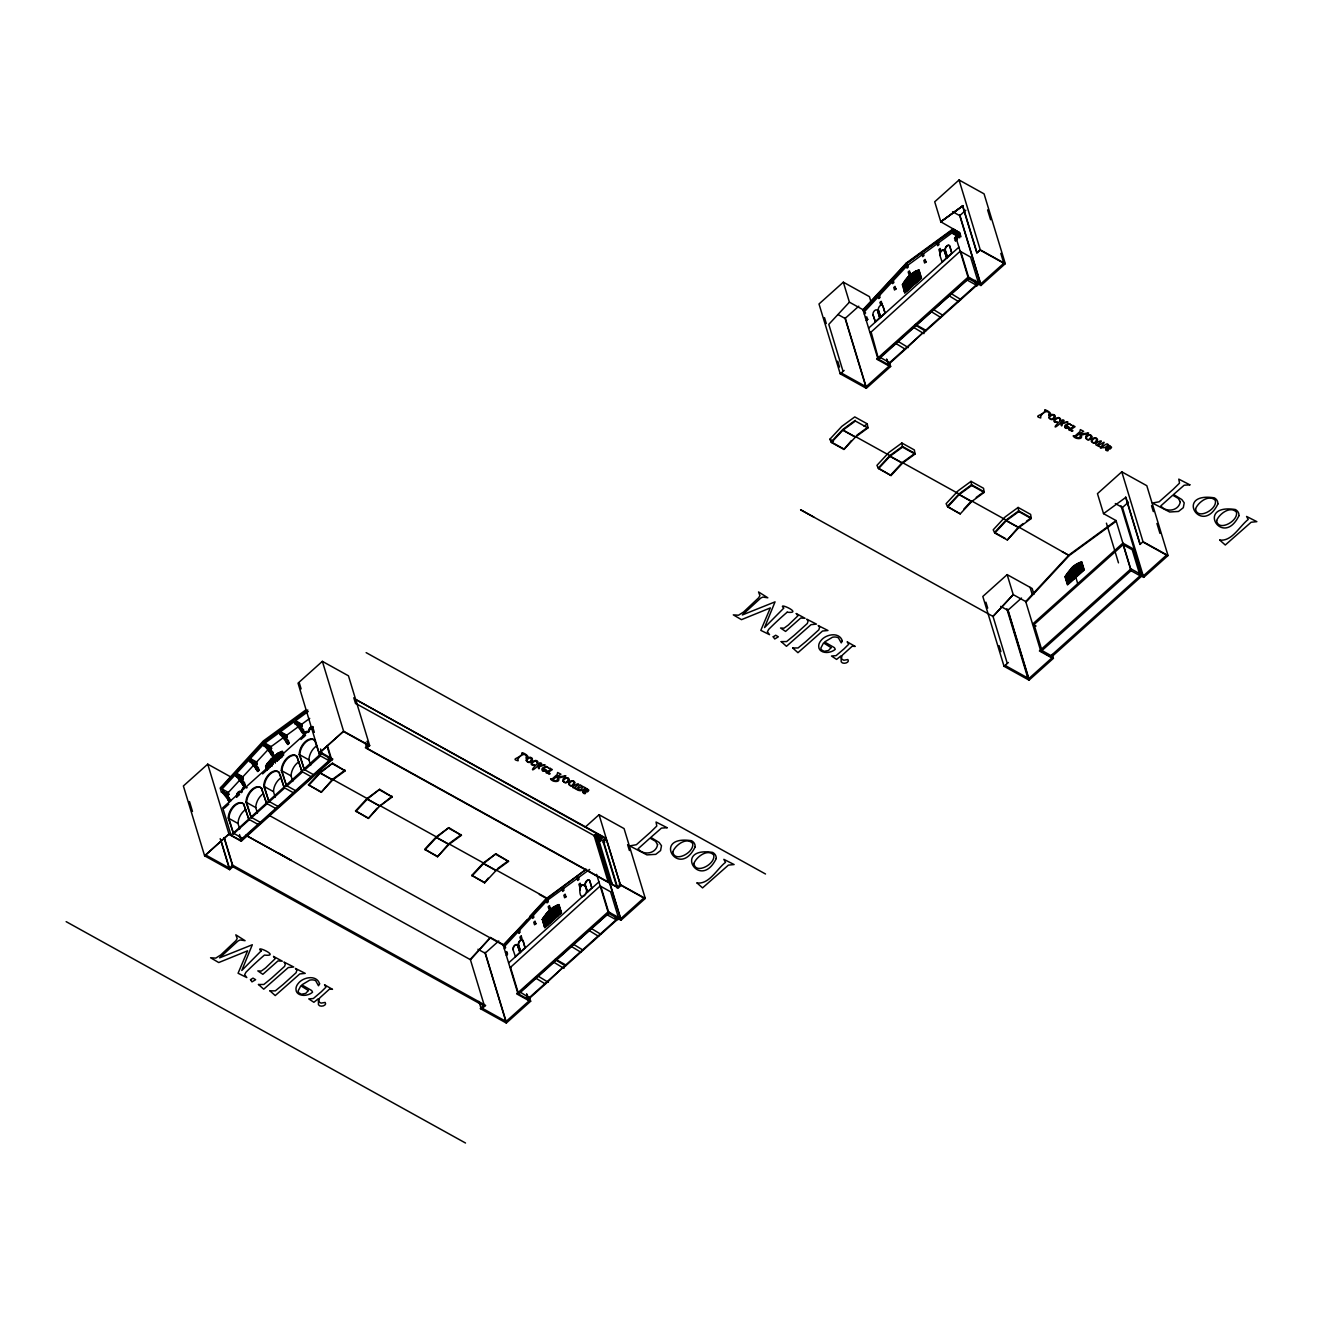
<?xml version="1.0" encoding="UTF-8"?>
<svg xmlns="http://www.w3.org/2000/svg" width="1323" height="1323" viewBox="0 0 1323 1323"><rect width="100%" height="100%" fill="white"/><g stroke="black" fill="none" stroke-linecap="round" stroke-linejoin="round"><path stroke-width="1.5" d="M599.815 840.882A1.736 1.042 -61 0 0 600.328 839.444L601.122 839.84A1.736 1.042 -61 0 1 600.609 841.312L599.005 838.187C600.609 834.912 603.751 836.847 601.452 838.815M604.115 843.264L603.338 842.834A1.736 1.042 -61 0 0 603.85 841.395L604.644 841.792A1.736 1.042 -61 0 1 604.115 843.264L617.444 887.105L366.835 748.206L365.082 742.401M602.378 837.707L601.634 836.318M605.769 839.758L604.975 838.765L605.934 838.187L355.341 699.272L606.017 838.749M605.884 839.642L604.198 840.32L605.934 838.699M600.675 838.369L601.585 837.261M266.667 764.396L265.576 766.215L266.568 769.506M269.264 761.155L270.355 762.147L266.188 766.215L266.667 768.068M267.511 764.082L266.353 765.356M902.253 284.842L904.982 281.071L907.71 290.068L906.189 291.06L907.71 290.068M905.676 279.649L906.784 280.625C902.187 286.231 902.435 282.262 904.105 285.255L903.096 286.545L902.65 284.627M905.676 289.77L904.667 292.416L906.189 291.424C906.189 284.974 902.418 282.444 903.626 283.023M555.71 905.941C556.768 905.461 554.287 909.959 558.108 915.499L556.851 916.624L553.725 907.065L555.362 906.42L554.469 908.818L558.455 904.866L559.315 906.735C550.533 913.829 559.397 907.082 559.364 913.978L558.108 915.119L559.629 914.127L557.066 905.345L558.984 904.585L561.481 912.787L544.762 927.787L542.314 919.386L546.796 915.367L546.118 913.879L547.408 917.418L542.926 921.403M543.042 918.724L547.143 912.754M542.265 919.584L544.729 915.665L545.274 916.74M268.288 768.828L266.948 764.396L267.858 762.643M903.857 282.692L904.7 281.435M1066.272 575.025L1065.776 575.836M268.007 762.809L277.764 753.217L282.295 751.216L283.287 754.507M268.652 763.619C270.024 767.605 268.387 759.832 266.948 764.396M904.436 281.286L908.521 276.54M905.941 279.781L904.949 280.625L907.958 289.836L909.232 288.712L908.471 286.893L909.232 288.712M544.993 915.814L543.389 917.616L546.201 926.166L544.679 927.158L546.201 926.166M270.157 760.097C273.266 755.235 269.495 764.545 270.471 760.179M269.942 760.808L268.519 762.147L270.339 767.39M908.322 277.086L911.001 287.108L909.744 288.249L906.999 278.078M546.382 914.028L544.96 915.367L547.97 924.579L549.243 923.454L547.854 919.584L548.665 921.519L544.166 925.505M1069.877 569.866L1064.998 576.696L1067.479 584.898L1084.215 569.899L1081.718 561.696C1077.286 563.548 1069.877 566.823 1070.026 572.032L1071.547 570.66L1071.035 568.973M518.136 994.301L503.005 944.44L490.486 937.511L470.293 959.324L484.549 1006.257L232.881 866.763L224.05 837.724M227.672 795.603L228.945 794.462L225.687 792.659L230.88 800.828A2.1 0.843 48.1 0 1 229.408 798.877L229.342 798.612A53.73 21.598 48.1 0 0 223.901 791.667L222.082 788.988L235.279 774.765L237.015 777.18A53.73 21.598 48.1 0 1 242.456 784.142L242.539 784.39A2.1 0.843 48.1 0 0 243.994 786.358L245.268 785.217L244.49 782.687L240.075 777.048L243.333 778.85L242.059 779.975L238.802 778.172L243.994 786.358M227.126 793.767L240.207 779.66M253.966 764.843L242.754 776.932L243.333 778.85M255.356 763.338L268.47 749.198M308.722 785.382L320.282 772.93L332.784 779.875L321.224 792.328L308.441 784.837L320.001 772.384L332.553 763.206L345.171 770.846L332.619 780.024L320.116 773.095L332.553 763.206M321.224 792.328L332.503 779.313L345.071 770.135M355.821 811.495L367.381 799.042L379.883 805.972L368.323 818.424L355.54 810.933L367.099 798.48L379.651 789.318L392.269 796.959L379.718 806.12L367.199 799.191L379.651 789.318M368.323 818.424L377.038 808.188M880.49 357.574L889.618 362.618L890.644 366.488L866.317 388.301L840.221 373.83L819.003 303.992L843.33 282.179L849.399 302.173L828.793 324.367L843.049 371.3M862.91 309.797L906.272 263.062L953.387 228.664L954.115 231.409L960.366 234.882L954.098 231.31M863.142 310.21L906.437 263.575L953.453 229.226L959.704 232.699L940.802 221.784L934.716 201.791L959.043 179.978L984.064 193.853L1005.282 263.69L980.955 285.503L968.453 278.574L956.612 239.612A2.1 0.843 48.1 0 0 957.24 238.802L957.157 238.553A53.73 21.598 48.1 0 1 959.721 236.04L960.928 236.701L959.903 233.344L953.651 229.871L906.123 263.905M863.34 310.855L906.619 264.22M952.858 232.55L954.115 231.409L907.098 265.758L864.647 311.484L865.589 312.972L864.332 314.113M448.828 827.652L436.375 837.542L448.894 844.471L461.446 835.293L448.828 827.652L436.276 836.831L424.716 849.283L437.5 856.775L449.059 844.322L436.557 837.376L424.997 849.829M437.5 856.775L448.778 843.76L461.33 834.581M831.456 442.494L843.016 430.041L855.518 436.987L843.958 449.44L831.456 442.494L829.852 439.253L841.792 426.386L854.774 416.91L867.276 423.84L867.905 427.957L855.353 437.136L842.834 430.207L855.402 421.028L867.905 427.957M843.958 449.44L851.384 440.576M472.079 875.942L483.639 863.489L496.158 870.418L484.598 882.871L471.815 875.379L483.375 862.927L495.927 853.765L508.545 861.405L495.976 870.567L483.474 863.638L495.927 853.765M484.598 882.871L488.17 878.158M890.776 474.974L902.336 462.521L914.888 453.359L902.385 446.43L889.833 455.592L878.274 468.044L891.057 475.536L902.617 463.083L890.098 456.154L878.555 468.607L891.057 475.536M490.486 937.511L470.508 959.737L245.731 835.243M529.696 916.525L546.449 898.317M503.352 945.598L546.763 898.846M589.628 869.443L547.11 900.5L505.055 945.879M976.225 497.431L984.064 491.693L971.562 484.764L959.01 493.942L947.45 506.395L960.233 513.886L971.793 501.434L959.274 494.488L947.715 506.941L960.233 513.886M963.805 509.173L971.512 500.871L1006.092 520.038L1018.644 510.876L1031.163 517.806L1026.45 521.245M1006.092 520.038L994.532 532.491L1005.265 538.428M994.813 533.053L1006.373 520.601L1018.875 527.53L1007.332 539.982L994.813 533.053L993.209 529.812L1005.149 516.929L1018.131 507.453L1030.634 514.399L1031.262 518.517L1018.71 527.679L1006.208 520.749L1018.76 511.588L1018.131 507.453M1023.307 523.528L1018.611 526.967L1007.332 539.982M1040.87 651.412L1025.722 601.552L1069.017 554.916L1116.05 520.567L1131.182 570.428M1025.92 602.197L1069.216 555.561L1116.232 521.212M273.001 762.379C271.165 757.302 273.712 755.499 272.373 759.964M907.247 278.227L908.074 277.35L908.554 279.037M547.011 912.82L548.532 911.282M957.24 238.802L955.338 240.753L954.578 238.223L957.935 235.047L954.677 233.245L953.403 234.369L952.792 232.368L959.059 235.841L959.655 237.842M908.355 276.623L909.959 275.167M548.367 911.365L551.443 908.669M1071.365 568.625L1072.771 567.286L1073.317 569.072L1071.795 570.445L1071.283 568.725M230.946 777.031L207.728 764.148L183.384 785.978L204.618 855.816L229.623 869.674L232.881 866.763M366.835 748.206L369.679 745.659L348.462 675.821L322.365 661.351L298.039 683.164L320.083 756.227L304.505 770.201L299.18 754.474A11.99 7.177 -61 0 1 305.216 741.707A11.99 7.177 -61 0 1 314.758 740.483L315.42 740.847A11.99 7.177 -61 0 0 305.878 742.071A11.99 7.177 -61 0 0 299.825 754.821L304.505 770.201M272.273 755.896L267.081 747.71L270.322 749.529L271.595 748.388L268.337 746.585L272.77 752.225L273.53 754.755L272.273 755.896A2.1 0.843 48.1 0 1 270.802 753.928L270.719 753.68A53.73 21.598 48.1 0 0 265.278 746.718L264.071 746.056L265.344 744.915L264.815 743.179L279.153 732.71L280.939 735.29A53.73 21.598 48.1 0 1 286.38 742.236L286.463 742.501A2.1 0.843 48.1 0 0 287.918 744.452L289.191 743.328L288.414 740.797L283.998 735.141L287.256 736.944L285.983 738.085L282.725 736.283L284.941 739.11M265.278 746.718L266.551 745.593A53.73 21.598 48.1 0 1 271.992 752.539L272.075 752.787A2.1 0.843 48.1 0 0 273.53 754.755M257.82 771.458L252.627 763.272L255.885 765.074L257.158 763.95L253.9 762.131L258.332 767.787L259.093 770.317L257.82 771.458A2.1 0.843 48.1 0 1 256.364 769.49L256.282 769.225A53.73 21.598 48.1 0 0 250.841 762.28L249.634 761.618L250.907 760.477L250.328 758.559M279.732 734.629L281.005 733.488L280.476 731.735L286.727 735.208M250.841 762.28L252.114 761.138A53.73 21.598 48.1 0 1 257.555 768.101L257.638 768.349A2.1 0.843 48.1 0 0 259.093 770.317M280.939 735.29L282.196 734.149A53.73 21.598 48.1 0 1 287.653 741.112L287.719 741.36A2.1 0.843 48.1 0 0 289.191 743.328M235.808 776.518L237.082 775.377L236.486 773.459L263.542 744.303L264.071 746.056M301.016 727.121L302.272 725.98L299.015 724.177L303.447 729.816L304.207 732.347L302.95 733.488A2.1 0.843 48.1 0 1 301.479 731.52L301.412 731.272A53.73 21.598 48.1 0 0 295.955 724.309L294.764 723.648L296.021 722.507L295.492 720.77L308.259 711.443M237.015 777.18L238.272 776.039A53.73 21.598 48.1 0 1 243.73 783.001L243.796 783.249A2.1 0.843 48.1 0 0 245.268 785.217M264.153 743.658L270.405 747.131L271.017 746.47L271.595 748.388M295.955 724.309L297.228 723.185A53.73 21.598 48.1 0 1 302.669 730.131L302.752 730.395A2.1 0.843 48.1 0 0 304.207 732.347M229.607 801.97A2.1 0.843 48.1 0 1 228.151 800.002L228.069 799.754A53.73 21.598 48.1 0 0 222.628 792.791L221.421 792.13L222.694 790.989M255.306 763.156L256.579 762.015L250.328 758.559L249.055 759.7L249.634 761.618M222.628 792.791L223.901 791.667M300.437 725.202L301.694 724.061L302.272 725.98M270.802 753.928L271.992 752.539M271.496 753.366L272.77 752.225M256.282 769.225L257.555 768.101M286.38 742.236L287.653 741.112M256.364 769.49L258.332 767.787M286.463 742.501L288.414 740.797M242.456 784.142L243.73 783.001M301.412 731.272L302.669 730.131M242.539 784.39L243.796 783.249M301.479 731.52L303.447 729.816M228.069 799.754L229.342 798.612M267.296 770.118L265.873 766.149L270.09 761.998L269.677 760.659M272.108 765.785L270.669 761.8L277.185 755.631L276.739 754.176L275.382 755.135L276.805 758.972L275.994 757.037M282.014 751.629C271.711 763.851 283.982 744.121 283.502 755.565M228.151 800.002L229.408 798.877M271.48 763.735L270.934 761.949L277.45 755.78L276.689 754.226M270.173 762.263L270.719 764.049L266.485 768.167L267.031 769.969M271.562 763.999L278.078 757.831L277.532 756.045L277.813 757.682L271.298 763.851L271.843 765.653M266.75 768.316L270.967 764.198L270.09 761.998M313.038 726.873L222.727 807.857L231.029 835.144L321.142 753.515L332.222 759.667M224.215 808.287L228.813 804.152M236.486 797.273L239.562 794.528M262.599 773.872L267.196 769.738M300.983 739.458L305.58 735.323M278.938 759.286L279.93 756.491M280.459 757.914L281.435 755.135M204.618 855.816L228.945 833.986L207.728 764.148M322.365 661.351L343.583 731.189L319.256 753.002L321.34 754.16M233.576 833.804L249.038 819.946L243.713 804.202A11.874 7.095 -61 0 0 234.237 805.376A11.874 7.095 -61 0 0 228.251 818.061L233.576 833.804L228.912 818.424A11.874 7.095 -61 0 1 234.882 805.724A11.874 7.095 -61 0 1 244.358 804.566M251.32 817.895L266.783 804.037L261.458 788.293A11.874 7.095 -61 0 0 251.965 789.467A11.874 7.095 -61 0 0 245.995 802.151L251.32 817.895L246.64 802.515A11.874 7.095 -61 0 1 252.627 789.814A11.874 7.095 -61 0 1 262.103 788.657M269.065 801.986L264.385 786.606A11.709 6.995 -61 0 1 270.289 773.988A11.709 6.995 -61 0 1 279.682 772.897L279.037 772.533A11.709 6.995 -61 0 0 269.627 773.624A11.709 6.995 -61 0 0 263.74 786.242L269.065 801.986L284.362 788.276L280.244 774.732M286.628 786.226L302.223 772.252L296.898 756.508A11.99 7.177 -61 0 0 287.356 757.732A11.99 7.177 -61 0 0 281.319 770.482L286.628 786.226L281.964 770.846A11.99 7.177 -61 0 1 288.001 758.096A11.99 7.177 -61 0 1 297.543 756.872M239.976 840.485L330.915 758.939L326.864 745.61M617.262 887.386L365.363 747.76L368.207 745.229L343.401 731.487L320.348 752.159L332.85 759.088L241.266 841.213L228.763 834.284L205.693 854.956L229.408 868.103L232.666 865.192L224.249 837.509M866.317 388.301L845.099 318.463L858.776 306.192M980.955 285.503L959.737 215.666L965.823 210.208M906.487 266.403L907.694 265.096L908.289 267.014L907.016 268.156L906.437 266.221M893.29 280.625L892.016 281.766L892.612 283.684L893.868 282.543L893.29 280.625M910.224 273.381L908.951 274.523L908.19 271.992L909.447 270.851L910.224 273.381A2.1 0.843 48.1 0 0 910.671 273.381M895.803 288.91L894.546 290.051L893.769 287.521L895.043 286.38L895.803 288.91A2.1 0.843 48.1 0 0 896.266 288.91M925.902 261.937L924.628 263.062L923.867 260.532L925.141 259.407L925.902 261.937A2.1 0.843 48.1 0 0 926.348 261.937M903.725 282.99L906.602 280.741L908.025 284.726L903.791 288.844L904.072 290.498M906.106 279.136L905.511 281.766M908.289 278.888C905.842 280.939 910.042 278.359 910.042 282.907M908.802 278.806C907.264 277.268 910.522 273.629 910.059 277.301C906.139 281.865 912.027 278.492 911.564 281.171M911.315 273.993L911.845 275.713C907.925 280.278 913.796 276.904 913.333 279.583M914.127 273.663C913.052 271.761 915.235 274.671 917.252 271.562C919.187 272.67 914.805 276.474 917.534 273.216M918.046 273.133L917.5 271.347L915.896 272.455M917.153 270.934C918.179 268.404 917.55 277.731 919.617 279.385L918.096 280.377L919.353 279.236L918.857 277.582M907.098 280.294C918.476 271.413 908.14 271.529 914.557 283.932L912.771 285.156L914.292 283.784L914.044 282.262M914.193 273.927L918.774 270.239L919.303 271.992L914.821 275.978C916.955 282.047 912.87 269.793 915.003 275.862M865.49 317.95L866.763 316.809L867.524 319.339L866.267 320.48A2.1 0.843 48.1 0 0 866.879 319.67L866.813 319.405A53.73 21.598 48.1 0 1 867.16 318.926M903.477 283.221L905.081 282.113M908.884 279.07L910.059 277.301M910.654 277.483L911.845 275.713M909.877 283.403C904.552 279.781 917.335 279.037 912.423 275.895L913.697 274.374M914.458 274.076C916.574 269.644 919.353 286.148 916.062 280.079L920.295 275.961L920.014 274.308L920.56 276.094L916.326 280.228L916.839 281.882M917.5 271.347L918.774 270.239M956.661 236.189L957.935 235.047M954.578 238.223L955.851 237.082L954.677 233.245M881.978 303.81L880.705 304.952L879.944 302.421L881.201 301.297L881.978 303.81A2.1 0.843 48.1 0 0 882.424 303.827M940.934 250.957L939.661 252.098L938.9 249.567L940.157 248.426L940.934 250.957A2.1 0.843 48.1 0 0 941.281 250.99M907.131 282.543L906.139 283.817M908.918 280.939L907.909 282.229M914.739 275.713L916.012 274.589M918.509 270.09L918.41 275.035M903.708 288.596L904.105 285.255M905.23 287.223L904.684 285.437C907.595 281.931 903.344 287.389 904.072 283.387M907.479 282.94L905.957 283.932M909.513 281.121L910.77 279.616L911.646 281.799M911.282 279.533L912.804 278.161L914.226 281.782M913.052 277.929L914.309 276.424M915.086 276.127L916.343 274.986M918.129 273.398L919.055 271.86M959.721 236.04L958.464 237.181A53.73 21.598 48.1 0 0 955.884 239.678L955.967 239.943A2.1 0.843 48.1 0 1 955.338 240.753M955.884 239.678L957.157 238.553M903.526 288.712L907.76 284.594L907.214 282.791M908.339 284.395L915.119 278.376L908.273 284.131M915.45 278.028L916.244 279.963L915.45 278.028L919.667 273.911L919.121 272.108M915.698 278.177L919.932 274.043L919.386 272.257M904.419 290.895L908.653 286.777L908.107 284.991L908.388 286.644L904.155 290.762L904.915 292.565M915.748 280.426L908.967 286.446L915.814 280.674M908.967 288.563L907.958 289.836M910.505 285.454L909.744 288.249M912.275 283.85L911.249 286.893L912.771 285.52L909.777 275.283L911.431 273.927M916.574 281.749L917.831 280.608M920.378 276.209L919.882 279.153L921.139 278.028L920.295 275.961M916.326 282.345L914.54 283.552L916.326 282.345L913.432 272.819L911.845 273.944M875.181 321.869L879.729 317.785L877.629 310.855A3.341 2.001 -61 0 0 874.652 310.591A3.341 2.001 -61 0 0 873.064 314.957L875.429 322.018L873.064 314.957M880.49 317.09L885.054 313.005L882.954 306.093A3.341 2.001 -61 0 0 879.977 305.828A3.341 2.001 -61 0 0 878.389 310.177L880.754 317.239L878.389 310.177M946.474 257.935L942.174 262.169L939.81 255.107A3.341 2.001 -61 0 1 941.397 250.742A3.341 2.001 -61 0 1 944.374 251.006L946.739 258.068L944.374 251.006M947.235 257.241L951.799 253.156L949.699 246.243A3.341 2.001 -61 0 0 946.722 245.979A3.341 2.001 -61 0 0 945.135 250.328L947.5 257.39L945.399 250.477A3.341 2.001 -61 0 1 946.987 246.128A3.341 2.001 -61 0 1 949.964 246.376L951.799 253.156M868.599 328.154L958.91 247.169M969.544 277.714L878.588 359.277L871.129 332.056M840.221 373.83L844.14 370.44M959.043 179.978L980.26 249.815L977.019 252.726L962.747 205.76L940.802 221.784L962.797 205.925M977.383 283.916L888.345 363.759L887.22 360.038M890.644 366.488L888.56 365.33L889.8 363.263L905.395 349.289L896.084 343.6M905.395 349.289L923.057 332.619M923.256 333.264L940.835 317.503L931.524 311.815M940.835 317.503L958.58 301.594L949.269 295.905M958.58 301.594L976.324 285.685L975.001 281.369M976.324 285.685L978.871 284.346L970.569 257.059L960.151 251.271L870.484 332.619M841.312 372.987L866.102 386.729L889.155 366.058L876.653 359.112L968.238 277.003L980.74 283.932L1003.81 263.244L1000.8 253.371M585.378 826.991L599.054 814.72L624.076 828.595L645.293 898.433L620.967 920.246L608.464 913.317L596.623 874.354L595.35 875.495M529.481 997.344L530.655 1001.23L506.329 1023.043L485.111 953.205L498.788 940.934M546.498 901.145L547.772 900.004M504.344 948.856L505.601 947.715L505.039 945.829M550.236 908.124L548.962 909.265L548.202 906.735L549.458 905.594L550.236 908.124A2.1 0.843 48.1 0 0 550.682 908.124M535.815 923.652L534.558 924.794L533.781 922.263L535.054 921.122L535.815 923.652A2.1 0.843 48.1 0 0 536.278 923.652M565.913 896.68L564.64 897.804L563.879 895.274L565.153 894.15L565.913 896.68A2.1 0.843 48.1 0 0 566.36 896.68M542.794 918.575L543.819 918.36L542.314 919.386M546.531 915.235L545.523 916.508M548.301 913.631L547.805 911.977L547.027 914.772L548.896 913.813L549.442 915.599M550.07 912.043C545.738 915.119 550.864 905.842 551.84 916.062M552.104 910.224C551.294 905.825 551.989 913.184 553.626 908.868L553.179 907.413L553.89 909.017L547.11 915.036L548.284 918.873L547.739 917.087L554.502 911.067L553.709 909.116L554.502 911.067M555.395 907.28L554.387 908.554M505.502 952.692L506.775 951.551L507.536 954.081L506.279 955.223A2.1 0.843 48.1 0 0 506.891 954.412L506.808 954.148A53.73 21.598 48.1 0 1 507.371 953.42M544.629 919.915L545.01 916.591M546.862 915.632L545.341 916.624M547.92 916.971L547.375 915.169C548.665 911.911 550.07 916.756 548.003 917.219M548.896 913.813C550.451 910.075 551.972 915.301 549.508 915.863L550.054 917.649L551.327 916.144L550.781 914.358M550.666 912.225L551.923 910.72M551.261 921.635L550.765 919.965L552.022 918.46L552.534 920.113L551.013 921.486L552.782 920.262C553.163 909.893 545.208 912.903 553.957 909.265M557.529 913.565C555.511 910.257 555.098 914.722 559.943 908.785L559.133 906.85L559.679 908.653C558.372 909.744 556.553 909.033 555.991 907.446L556.917 905.908M559.067 906.602L557.793 907.727L558.455 904.866L559.315 906.735M580.946 885.699L579.672 886.84L578.912 884.31L580.169 883.169L580.946 885.699A2.1 0.843 48.1 0 0 581.392 885.699M544.448 920.031C546.416 924.413 543.058 919.088 545.622 918.642L545.093 916.856M546.597 915.483L547.143 917.286C549.607 918.824 542.347 919.932 544.348 925.389M547.656 916.822L548.929 915.681M550.699 914.094L549.508 915.863M552.435 910.637L552.981 912.423L554.254 910.919M559.298 911.977C557.992 910.108 556.388 909.513 555.015 910.604M545.87 924.016C545.671 919.419 542.843 925.802 543.174 921.536L544.183 920.262M544.696 920.18C546.531 916.459 545.655 923.338 548.119 919.733M551.294 914.276L552.551 912.754M551.211 914.011L554.32 911.167L555.759 915.169L548.979 921.188L549.74 922.991L551.013 921.85L548.334 911.828M556.619 909.496L557.611 908.223L558.157 910.009M558.141 908.14L559.397 906.999M544.993 921.833L546.25 920.692M547.772 919.336L546.763 920.61M548.284 918.873C550.55 918.476 551.426 918.096 553.047 920.031L554.569 918.675L551.327 908.736L552.931 907.561M553.427 914.59C555.395 919.105 551.906 913.25 554.866 912.969M556.636 911.382L555.643 912.655M548.35 919.138L549.161 921.073L548.35 919.138L555.131 913.118L554.585 911.315M543.803 923.586L544.811 922.313M545.324 922.23L546.597 921.089L547.722 924.81L546.449 925.951L545.688 924.132M548.615 919.27C549.905 916.012 551.311 920.858 549.243 921.321L549.74 922.991M550.136 917.914L551.393 916.409L551.939 918.195M551.906 916.326L553.097 914.557L551.575 915.913L552.204 917.964L553.725 916.607L554.817 918.443L556.338 917.087L555.577 915.268L556.338 917.087M553.692 914.722L555.213 913.366M558.753 910.191C562.159 906.784 559.199 915.136 556.073 914.821M546.449 925.951L545.605 923.884L546.879 922.743M548.4 921.387L547.474 922.908L548.731 921.784M548.896 920.924L550.17 919.783M553.973 916.376L555.495 915.02L554.949 913.217M557.264 913.432C554.519 916.773 558.422 911.63 558.108 915.499M558.786 912.06L557.512 913.201L558.372 915.268M560.307 910.704L559.034 911.828L559.877 913.895L561.15 912.771L560.39 910.952L561.15 912.771M544.431 925.637C547.49 922.859 542.43 925.273 544.927 927.307M545.952 924.281L547.209 923.14M552.534 918.377L553.791 916.856M554.304 916.773L555.825 915.417M557.859 913.598L558.868 912.324M559.381 912.242L560.638 911.1M546.201 925.802L547.457 924.661L546.961 922.991M548.466 921.635L547.97 924.579M549.492 922.842L550.748 921.718L550.252 920.047M554.817 918.443L556.073 916.938M557.843 915.351L556.851 916.624M560.886 912.622L559.877 913.895M519.741 952.527L515.441 956.761L513.076 949.699A3.341 2.001 -61 0 1 514.664 945.333A3.341 2.001 -61 0 1 517.64 945.598L520.005 952.659L517.64 945.598M520.501 951.832L525.066 947.748L522.965 940.835A3.341 2.001 -61 0 0 519.989 940.57A3.341 2.001 -61 0 0 518.401 944.92L520.766 951.981L518.666 945.069A3.341 2.001 -61 0 1 520.253 940.719A3.341 2.001 -61 0 1 523.23 940.967L525.066 947.748M587.247 891.983L591.811 887.898L589.711 880.986A3.341 2.001 -61 0 0 586.734 880.721A3.341 2.001 -61 0 0 585.146 885.07L587.511 892.132L585.411 885.219A3.341 2.001 -61 0 1 586.982 880.87A3.341 2.001 -61 0 1 589.975 881.118L591.811 887.898M508.611 962.896L598.922 881.912M609.556 912.457L518.599 994.02L510.496 967.361L511.339 967.427M620.967 920.246L594.87 834.995L597.831 836.831L611.821 882.888L611.061 883.566L602.891 856.709M484.152 1005.182L480.232 1008.573L506.329 1023.043M619.197 883.962L620.586 884.293M616.849 887.766L620.272 884.558L599.054 814.72M617.94 888.361L621.363 885.153M617.394 918.658L528.357 998.501L527.232 994.78M530.655 1001.23L528.572 1000.072L529.812 998.005L545.407 984.031L536.096 978.342M545.407 984.031L563.069 967.361M563.267 968.006L580.847 952.246L571.536 946.557M580.847 952.246L598.591 936.337L589.281 930.648M598.591 936.337L616.336 920.428L615.013 916.111M481.324 1007.729L506.114 1021.472L529.167 1000.8L516.665 993.854L608.249 911.745L620.752 918.675L643.821 897.986L620.107 884.855M1033.925 594.325L1032.172 588.503L1007.15 574.629L982.824 596.458L1004.041 666.296L1029.046 680.154L1053.389 658.341L1052.198 654.455M1036.058 626.044L1032.585 624.109L1122.896 543.125L1133.315 548.913L1141.617 576.2L1143.7 577.357L1168.027 555.544L1146.809 485.706L1121.788 471.831L1097.462 493.644L1103.531 513.638L1116.05 520.567M1029.046 680.154L1007.828 610.316L1021.521 598.046M1143.7 577.357L1122.483 507.519L1128.552 502.062M1065.346 576.547L1066.553 575.472L1067.099 577.258L1065.825 578.399L1065.296 576.63M1067.347 577.026L1068.62 575.902L1068.074 574.099L1066.801 575.24L1067.975 579.077L1069.249 577.953L1068.703 576.15L1067.429 577.291M1123.111 544.696L1034.057 624.539L1041.962 650.552L1051.09 655.613L1140.128 575.77L1132.223 549.756L1123.111 544.696L1131.016 570.709L1140.128 575.77M1004.041 666.296L1008.374 662.525M1121.788 471.831L1143.006 541.669L1139.996 544.514L1125.575 497.051M1041.962 650.552L1131.016 570.709M1053.389 658.341L1051.305 657.184L1141.617 576.2M1005.133 665.436L1028.847 678.583L1051.901 657.911L1039.398 650.966L1130.967 568.857L1143.485 575.786L1166.539 555.098L1142.824 541.967M275.399 762.842L273.596 756.591L275.151 755.317L274.142 758.36M910.571 277.218L910.026 275.432L912.92 272.819M550.037 910.174L551.559 908.901M275.416 755.119L277.003 754.325M551.856 908.686L553.444 907.561M1074.805 565.632L1076.178 564.673L1076.608 566.128L1075.351 567.253L1074.838 565.599M305.497 710.17L263.343 740.963L220.197 788.128L223.124 785.829M956.942 235.511L959.903 233.344M307.746 709.955L263.69 742.12L220.395 788.756L221.421 792.13M279.815 732.231L294.169 721.73L297.295 723.466M270.405 747.131L283.817 737.341M298.899 726.31L285.404 736.167L286.661 735.026L287.256 736.944M296.402 722.11L301.082 724.723L309.731 718.406M855.286 420.317L842.734 429.495L831.175 441.948L843.677 448.877M864.035 426.204L867.276 423.84M856.808 435.267L867.789 427.246M379.8 806.054L392.154 796.248M901.856 443.007L902.484 447.141L889.932 456.303L902.451 463.232L915.003 454.07L914.375 449.952L901.856 443.007L888.891 452.483L876.934 465.365L878.555 468.607M971.032 481.357L971.661 485.475L959.109 494.653L971.611 501.582L984.18 492.404L983.551 488.286L971.032 481.357L958.067 490.833L946.11 503.699L947.715 506.941M497.448 868.715L508.429 860.694M596.772 833.622L594.093 835.574L608.2 881.978L608.96 881.3L611.821 882.888M595.532 836.368L598.194 834.416M596.954 837.161L599.633 835.21M599.038 838.319L601.717 836.368M603.338 842.834L602.56 840.27L605.074 838.435M546.631 898.962L586.271 869.228L546.482 898.449L539.321 894.48M1103.531 513.638L1125.923 497.299L1140.178 544.216M940.802 221.784L962.797 205.925M912.705 272.968L915.963 271.033M277.284 753.845C280.278 751.414 274.688 757.12 279.203 759.435M1076.657 564.359L1078.08 563.532L1078.394 564.524L1077.12 565.665L1076.707 564.326M552.716 907.71L554.453 906.602M787.168 612.202C804.483 614.037 776.022 601.221 783.828 608.084L764.529 627.582L775.046 601.866L742.352 614.947L760.775 598.046L762.924 597.07L767.82 597.798L758.542 591.943L759.931 595.615L758.658 597.781L743.559 612.02L738.499 615.228L733.306 614.864L741.475 619.66L770.333 607.919L760.808 630.36L769.539 634.676L767.39 631.799L768.696 629.368A276.606 191.802 -16.9 0 1 787.168 612.202M914.193 272.009L917.037 270.868M280.459 758.294L278.938 752.903L281.022 752.208M278.938 752.903L280.823 753.085M554.205 906.751L557.496 905.097M555.627 906.272L558.124 905.197L556.933 905.66M915.698 271.198L918.972 269.842L921.47 278.045L904.75 293.044L902.551 284.776M879.216 358.698L877.943 358.913L968.899 278.293L960.812 251.635M330.287 759.501L331.56 759.303L241.249 840.287L239.48 836.202M519.228 993.441L517.955 993.656L608.911 913.035L600.824 886.377M813.86 517.095L800.58 509.768L993.027 616.435L1007.283 663.385M277.847 852.657L291.358 860.43L247.136 835.921M952.593 211.697L959.737 215.666M980.26 249.815L1005.282 263.69M1003.81 263.244L980.095 250.113L976.837 253.024L962.433 205.578M939.81 255.107L940.074 255.24A3.341 2.001 -61 0 1 941.662 250.89A3.341 2.001 -61 0 1 944.639 251.155M966.997 279.996L976.126 285.04M915.615 271.529L918.36 280.526M915.003 271.579L915.648 272.67M951.551 293.855L960.862 299.544M918.493 275.664L919.121 277.714M919.022 277.086L917.6 273.481M919.105 277.35L919.882 279.153M917.219 276.805L916.095 274.837M913.416 280.211L913.961 282.014M913.961 281.634L914.805 283.701M911.646 281.435L912.192 283.221M909.794 282.775L910.406 284.825M904.982 287.091L905.594 289.142M904.982 287.455L904.171 285.52M903.162 286.793L907.396 282.675L906.85 280.889M905.064 287.719L906.437 291.209M933.806 309.764L943.117 315.453M843.33 282.179L869.426 296.65L871.195 302.471M882.954 306.093L885.054 313.005M915.351 324.433L925.769 330.204M916.227 325.524L925.538 331.23M913.945 327.575L923.917 333.628M877.629 310.855L879.729 317.785M849.399 302.173L862.993 309.698L878.141 359.558M898.35 341.549L908.322 347.602M838.137 314.609L845.099 318.463M877.281 358.55L888.361 364.685M1115.322 503.55L1122.483 507.519M1143.006 541.669L1168.027 555.544M902.484 447.141L915.003 454.07M971.661 485.475L984.18 492.404M1018.76 511.588L1031.262 518.517M855.237 436.425L889.833 455.592M902.336 462.521L959.01 493.942M1018.611 526.967L1069.216 555.561L1062.038 551.592M829.852 439.253L833.424 441.237M1025.722 601.552L1013.22 594.622L1007.15 574.629M1000.684 606.364L1007.828 610.316M1040.672 650.767L1051.305 657.184M366.14 652.636L765.521 874.007M597.831 836.831L594.953 835.243L594.192 835.921L595.631 836.715M356.35 703.786L599.832 838.749M343.583 731.189L369.679 745.659M645.293 898.433L620.272 884.558L605.934 838.187M295.442 720.588L301.743 724.243M308.97 731.983L308.706 731.851A3.341 2.001 -61 0 1 311.533 726.774M584.386 885.749L584.65 885.897A3.341 2.001 -61 0 0 581.673 885.633A3.341 2.001 -61 0 0 580.086 889.982L579.821 889.85A3.341 2.001 -61 0 1 581.409 885.484A3.341 2.001 -61 0 1 584.386 885.749C591.298 891.619 579.474 904.419 579.821 889.85M281.369 733.091L286.066 735.687M281.005 733.488L282.196 734.149M319.901 755.582L329.014 760.642L327.889 756.954M607.009 914.739L616.138 919.783M320.083 756.227L314.758 740.483M616.336 920.428L618.883 919.088L610.581 891.801L600.162 886.013L510.496 967.361M332.668 763.917L345.171 770.846M379.767 790.029L392.269 796.959M448.927 828.363L461.446 835.293M496.026 854.476L508.545 861.405M299.18 754.474L308.954 759.882L310.624 765.405M332.503 779.313L367.099 798.48M379.602 805.409L436.276 836.831M448.778 843.76L483.375 862.927M495.877 869.856L546.283 897.804L547.11 900.5M281.435 751.828L281.981 756.938M264.765 742.997L271.066 746.635M280.807 752.721L281.352 754.507M265.344 744.915L266.551 745.593M279.219 753.829L279.203 753.052M279.285 754.077L279.831 755.88M279.302 754.457L278.657 753.052M304.307 769.556L313.435 774.616M591.546 928.597L600.874 934.286M275.382 755.483L276.92 761.105M301.379 771.243L311.153 776.667M302.223 772.252L296.898 756.508M276.292 759.055L277.433 761.023M274.225 758.989L275.399 762.461M274.771 760.411L273.348 756.806M274.853 761.039L275.134 762.693M272.455 760.593L273.084 762.643M546.895 913.399L547.027 914.772M273.001 762.015L271.612 758.492M554.569 918.675L553.047 920.031M308.441 784.837L320.96 791.766M355.54 810.933L368.042 817.862M426.502 850.259L437.218 856.213M471.815 875.379L484.317 882.309M281.319 770.482L291.077 775.906L292.763 781.43M545.622 918.642L545.341 916.988M269.528 765.819L269.809 767.472M544.084 918.129L544.365 919.783M267.924 766.546L268.817 768.746M544.365 920.146L543.174 921.536M250.907 760.477L252.114 761.138M573.818 944.506L583.129 950.195M285.785 785.217L295.558 790.641M284.164 787.632L293.276 792.692M284.362 788.276L279.037 772.533M263.74 786.242L273.497 791.667L275.184 797.19M237.082 775.377L238.272 776.039M235.229 774.6L238.355 776.32M555.362 959.175L565.781 964.947M556.239 960.266L565.549 965.972M268.867 801.341L277.979 806.402M553.957 962.317L563.929 968.37M266.584 803.392L275.697 808.452M266.783 804.037L261.458 788.293M513.076 949.699L513.341 949.831A3.341 2.001 -61 0 1 514.928 945.482A3.341 2.001 -61 0 1 517.905 945.747M245.995 802.151L255.769 807.576L257.439 813.099M222.082 788.988L228.333 792.46L228.945 794.462M269.611 815.613L503.187 945.085L527.265 919.832M251.122 817.25L260.251 822.311M538.362 976.291L548.334 982.344M248.84 819.301L257.968 824.361M249.038 819.946L243.713 804.202M477.95 949.253L485.111 953.205M228.251 818.061L238.024 823.485L239.711 829.008M233.377 833.159L242.506 838.22M520.501 992.316L529.812 998.005M517.293 993.292L528.373 999.427M228.945 833.986L241.448 840.932L239.513 834.565M232.666 865.192L485.64 1005.414L481.307 1009.184L478.943 1001.412M66.15 921.651L465.514 1143.022M297.758 725.318L302.173 730.957M224.414 793.783L227.738 798.034M263.459 742.368L263.938 741.938M262.847 743.013L260.201 745.874M258.878 747.297L256.232 750.158M254.909 751.58L252.263 754.424M250.94 755.863L248.294 758.707M246.971 760.146L244.308 762.991M242.985 764.413L240.339 767.274M239.016 768.696L236.37 771.557M235.047 772.979L232.401 775.84M231.078 777.263L228.432 780.107M227.093 781.546L224.447 784.39M596.309 835.789L610.383 882.094M1151.523 505.684L1153.325 511.604M1156.93 523.478L1159.94 533.351M1121.028 505.799L1142.047 574.992M1106.425 523.164L1118.481 562.854M987.586 209.877L990.596 219.75M1075.847 577.407L1077.732 583.625M959.721 214.739L980.74 283.932M975.216 280.278L976.969 286.049M1030.071 587.346L1032.436 595.085M915.731 272.935L916.277 274.721M918.096 280.757L916.707 276.887M915.086 271.529L915.384 272.538M911.911 275.978L912.457 277.764M906.272 263.062L907.098 265.758M913.035 285.288L911.382 281.667M910.141 277.565L910.687 279.351M911.249 286.893L909.612 283.254M1007.812 609.39L1028.847 678.583M1006.836 608.845L1027.855 678.038M985.9 602.18L987.702 608.1M999.113 645.674L1000.916 651.611M878.852 296.187L879.415 298.006M880.572 301.859L881.35 304.389M886.625 358.98L888.56 365.33M845.083 317.537L866.102 386.729M824.494 317.636L826.296 323.556M837.707 361.129L839.51 367.066M627.598 844.62L629.401 850.54M603.999 844.57L617.031 887.468M599.435 838.534L600.212 841.097M597.07 837.509L601.733 852.872M609.341 881.101L620.752 918.675M560.026 909.05L560.572 910.836M557 906.172L557.545 907.958M557.231 911.547L557.777 913.35M555.478 907.528L556.024 909.331M553.064 912.672L553.609 914.474M552.187 910.489L552.733 912.275M552.799 912.539L553.345 914.325M554.056 916.641L554.552 918.294M548.995 915.946L549.541 917.732M547.49 917.682L548.036 919.468M545.969 919.038L546.515 920.841M546.597 921.089L547.143 922.892M545.059 922.081L545.605 923.884M542.562 919.518L543.108 921.288M518.864 930.929L519.426 932.748M520.584 936.601L521.361 939.132M526.637 993.722L528.572 1000.072M526.537 996.054L527.745 1000.006M485.094 952.279L506.114 1021.472M353.787 697.767L355.589 703.704M367 741.26L368.207 745.229M327.525 745.974L331.759 759.948M320.579 749L321.77 752.952M299.312 682.966L301.115 688.886M312.542 726.459L314.328 732.396M301.082 724.723L301.644 726.542M294.169 721.73L294.764 723.648M287.157 741.938L287.918 744.452M282.246 756.706L280.559 752.936M280.724 758.062L279.037 754.308M278.69 759.882L277.896 757.947L278.425 759.733M275.68 755.268L276.176 756.921M276.623 759.088L277.168 760.874M272.819 762.495L273.365 764.281M271.595 766.249L270.785 764.314L271.331 766.1M268.552 762.594L268.834 763.503M268.189 766.695L267.378 764.76L268.552 768.597M256.579 762.031L257.158 763.95M241.53 778.238L242.059 779.975M221.007 840.419L229.408 868.103M220.197 838.633L229.623 869.674M189.487 801.573L192.48 811.462M306.308 710.997L303.43 713.097M301.991 714.139L299.114 716.239M297.675 717.298L294.797 719.398M293.359 720.456L290.481 722.556M289.042 723.598L286.165 725.699M284.726 726.757L281.849 728.857M280.41 729.899L277.532 731.999M276.094 733.058L273.216 735.158M271.777 736.2L268.9 738.3M267.461 739.359L264.583 741.459M238.024 823.485A11.874 7.095 -61 0 1 245.764 809.444M255.769 807.576A11.874 7.095 -61 0 1 263.492 793.535M273.497 791.667A11.709 6.995 -61 0 1 281.154 777.709M291.077 775.906A11.99 7.177 -61 0 1 298.882 761.8M308.954 759.882A11.99 7.177 -61 0 1 316.759 745.775M307.945 732.529A3.341 2.001 -61 0 0 304.968 732.264A3.341 2.001 -61 0 0 303.397 736.613L303.645 736.762A3.341 2.001 -61 0 1 304.935 732.694A3.341 2.001 -61 0 1 307.961 732.148M308.871 731.321A3.341 2.001 -61 0 1 311.781 726.922M867.987 319.339A2.1 0.843 48.1 0 1 867.524 319.339M539.255 766.679L539.354 768.316C538.891 769.738 537.634 767.522 538.659 765.207C524.801 778.304 538.196 758.906 541.653 763.619C530.606 768.216 555.743 761.833 539.255 766.679M1061.989 423.79L1062.088 425.427C1061.493 426.899 1060.467 424.501 1061.393 422.318C1046.807 435.598 1062.055 415.72 1064.105 420.731C1053.852 425.311 1078.477 418.978 1061.989 423.79M585.295 787.731L582.996 786.557L581.541 789.087L578.498 790.393L578.895 788.078L582.285 786.176L580.003 784.804L577.291 788.26L575.191 788.359A2.15 1.488 -16.9 0 1 575.323 786.937C583.476 781.314 573.504 784.522 572.694 787.516C576.249 788.392 580.4 793.982 585.163 787.88M1108.029 444.842C1103.928 450.812 1099.049 445.901 1096.205 445.123C1093.294 442.461 1107.483 437.748 1098.057 444.048A2.15 1.488 -16.9 0 0 1097.908 445.471C1099.926 445.338 1105.896 439.997 1103.663 443.321C1094.766 455.691 1107.599 440.079 1108.029 444.842M273.563 956.463L275.151 958.745L265.609 967.923L261.293 971.065L257.82 970.9L262.847 974.307L277.946 960.928L282.312 961.176L273.563 956.463M796.297 613.574L797.885 615.856L788.343 625.035L784.026 628.177L780.553 628.012L785.581 631.418L800.68 618.039L805.046 618.288L796.297 613.574M324.582 984.825L325.938 987.19L321.224 991.837L313.319 998.534L308.755 998.898L313.882 1002.288L318.363 998.683L318.446 1004.637C319.934 1007.812 327.624 1005.513 325.144 1002.437L321.109 1003.115L319.091 1002.073A8.136 5.639 -16.9 0 1 319.835 997.84L329.51 989.091L332.486 989.323L324.582 984.825M550.087 768.316C551.939 771.011 542.777 771.756 547.044 773.277L548.317 772.252C547.176 775.956 552.832 773.112 548.532 773.211A2.315 1.604 -16.9 0 1 548.731 772.004L552.336 769.589L550.087 768.316M847.315 641.936L848.655 644.301L843.958 648.948L836.053 655.646L831.489 656.01L836.599 659.4L841.097 655.795L841.18 661.748C842.652 664.923 850.358 662.625 847.878 659.549L843.842 660.227L841.825 659.185A8.136 5.639 -16.9 0 1 842.553 654.951L852.244 646.203L855.22 646.434L847.315 641.936M1072.821 425.427C1074.656 428.123 1065.511 428.867 1069.778 430.388L1071.051 429.363C1069.877 433.117 1075.665 430.124 1071.25 430.322A2.315 1.604 -16.9 0 1 1071.465 429.115L1075.07 426.701L1072.936 425.394M550.6 778.85C551.608 782.125 561.316 782.918 558.339 778.106C575.009 773.757 559.431 777.279 556.322 776.799L560.935 774.22L557.611 772.5L557.181 774.55L552.534 778.619L550.6 778.85M1073.333 435.962C1074.342 439.236 1084.05 440.03 1081.073 435.217C1097.743 430.868 1082.148 434.407 1079.055 433.911L1083.653 431.331L1080.345 429.611L1079.915 431.662L1075.268 435.73L1073.333 435.962M261.111 950.972L241.795 970.47L252.313 944.754L219.618 957.835L238.057 940.934L240.191 939.958L245.086 940.686L235.808 934.832L237.214 938.503L235.924 940.67L220.825 954.908L215.765 958.117L210.572 957.753L218.742 962.549L247.599 950.807L238.074 973.248L246.806 977.565L244.656 974.687L245.962 972.24A276.606 191.802 -16.9 0 1 264.435 955.09C281.749 956.909 253.288 944.109 261.111 950.972M537.452 761.965L537.088 763.156L537.717 761.585L535.848 760.411L532.855 761.205A4.019 2.778 -16.9 0 0 531.581 762.511C529.002 766.579 538.13 764.661 533.516 764.959C529.663 765.174 533.996 760.46 536.162 761.006A1.67 1.158 -16.9 0 1 537.287 761.519L537.452 761.965M1060.186 419.077L1059.822 420.267L1060.451 418.696L1058.582 417.522L1055.572 418.316A4.019 2.778 -16.9 0 0 1054.315 419.623C1051.735 423.691 1060.864 421.772 1056.25 422.07C1052.397 422.285 1056.73 417.572 1058.88 418.118A1.67 1.158 -16.9 0 1 1060.021 418.63L1060.186 419.077M582.947 792.411C588.801 793.139 582.732 795.371 582.947 791.386A1.654 1.141 -16.9 0 1 584.038 790.856L588.057 790.592L587.329 789.103L584.667 789.814L586.387 788.31L588.834 790.162L587.577 791.816L582.947 792.411M1105.664 449.522C1111.535 450.233 1105.499 452.549 1105.681 448.497A1.654 1.141 -16.9 0 1 1106.756 447.968L1110.791 447.703L1110.047 446.215L1107.401 446.926L1109.104 445.421L1111.568 447.273L1110.295 448.927L1105.664 449.522M667.139 827.718L661.45 828.099L650.817 837.376L659.102 842.437L661.483 845.711L660.574 850.573L655.761 854.344L646.947 854.89L629.715 845.91L636.38 844.702L650.387 832.299L656.787 826.032L656.059 822.03L667.139 827.718M1189.857 484.83L1184.168 485.21L1173.551 494.488L1181.819 499.548L1184.217 502.823L1183.308 507.685L1178.495 511.455L1169.664 512.001L1152.432 503.038L1159.097 501.814L1173.121 489.411L1179.521 483.143L1178.793 479.141L1189.857 484.83M308.358 990.53L305.729 993.408L301.379 994.235L298.535 992.597L298.155 990.877L300.834 985.784L308.358 990.53M545.473 769.936L543.488 770.978L542.579 770.036L543.34 768.58L545.473 769.936M831.092 647.642L828.463 650.519L824.113 651.346L821.269 649.709L820.872 647.989L823.567 642.895L831.092 647.642M1068.207 427.048L1066.222 428.106L1065.313 427.147L1066.073 425.692L1068.207 427.048M532.392 759.336C528.538 768.167 521.394 755.433 531.399 757.699A3.241 2.249 -16.9 0 1 532.342 758.823L532.392 759.336M569.055 779.66C565.219 788.491 558.058 775.758 568.063 778.023A3.241 2.249 -16.9 0 1 569.006 779.148L569.055 779.66M574.744 782.819C570.891 791.65 563.747 778.916 573.752 781.165A3.241 2.249 -16.9 0 1 574.695 782.306L574.744 782.819M695.203 846.819C678.848 880.275 650.933 834.565 691.532 840.717A12.006 8.318 -16.9 0 1 694.972 844.917L695.203 846.819M716.272 858.511C699.933 891.95 672.018 846.24 712.617 852.409A12.006 8.318 -16.9 0 1 716.057 856.609L716.272 858.511M1055.126 416.447C1051.272 425.278 1044.112 412.544 1054.133 414.81A3.241 2.249 -16.9 0 1 1055.059 415.935L1055.126 416.447M1091.789 436.772C1087.936 445.603 1080.792 432.869 1090.797 435.135A3.241 2.249 -16.9 0 1 1091.723 436.259L1091.789 436.772M1097.478 439.931C1093.625 448.762 1086.464 436.028 1096.486 438.277A3.241 2.249 -16.9 0 1 1097.412 439.418L1097.478 439.931M1217.921 503.931C1201.582 537.386 1173.666 491.676 1214.266 497.828A12.006 8.318 -16.9 0 1 1217.706 502.029L1217.921 503.931M1239.006 515.623C1222.65 549.062 1194.752 503.352 1235.335 509.52A12.006 8.318 -16.9 0 1 1238.791 513.721L1239.006 515.623M526.356 760.675C531.515 766.761 534.294 751.034 526.356 760.675M563.019 781C568.179 787.086 570.957 771.342 563.019 781M568.708 784.159C573.868 790.244 576.646 774.501 568.708 784.159M672.812 851.764C674.201 863.34 694.988 852.359 692.591 843.264C686.422 836.764 675.342 845.149 672.812 851.764M693.897 863.456C695.286 875.032 716.057 864.035 713.676 854.939C707.507 848.44 696.411 856.841 693.897 863.456M1049.089 417.787C1054.233 423.873 1057.027 408.146 1049.089 417.787M1085.753 438.111C1090.913 444.197 1093.691 428.454 1085.753 438.111M1091.442 441.27C1096.602 447.356 1099.38 431.612 1091.442 441.27M1195.545 508.875C1196.935 520.452 1217.722 509.471 1215.324 500.375C1209.156 493.876 1198.076 502.26 1195.545 508.875M1216.631 520.567C1218.02 532.144 1238.791 521.146 1236.41 512.051C1230.225 505.551 1219.145 513.952 1216.631 520.567M319.587 983.816L318.512 985.784L315.701 980.74A7.425 5.143 -16.9 0 0 309.665 980.161L301.842 984.874L311.682 990.547L312.542 992.184A8.814 6.102 -16.9 0 1 307.68 994.764C303.182 996.335 295.707 994.995 295.972 988.976A12.486 8.666 -16.9 0 1 298.122 983.601C302.901 977.035 316.66 974.373 319.587 983.816M548.665 768.018L547.557 767.158A2.117 1.455 -16.9 0 0 545.853 766.993L543.621 768.332L546.664 770.399A2.497 1.736 -16.9 0 1 545.291 771.127L543.637 771.259A2.646 1.836 -16.9 0 1 542.413 770.73L541.95 769.49A3.556 2.464 -16.9 0 1 542.579 767.968L546.002 766.265L548.665 768.018M842.321 640.927L841.246 642.895L838.418 637.851A7.425 5.143 -16.9 0 0 832.399 637.289L824.576 641.986L834.4 647.658L835.26 649.295A8.814 6.102 -16.9 0 1 830.414 651.875C825.916 653.446 818.424 652.107 818.705 646.087A12.486 8.666 -16.9 0 1 820.855 640.712C825.635 634.147 839.394 631.484 842.321 640.927M1071.398 425.146L1070.29 424.27A2.117 1.455 -16.9 0 0 1068.587 424.104L1066.355 425.444L1069.397 427.511A2.497 1.736 -16.9 0 1 1068.008 428.239L1066.371 428.371A2.646 1.836 -16.9 0 1 1065.147 427.842L1064.684 426.601A3.556 2.464 -16.9 0 1 1065.296 425.08L1068.719 423.377L1071.398 425.146M522.188 753.267C521.775 757.996 509.421 758.74 518.136 760.791C516.4 758.41 523.842 751.729 526.174 755.665A5.557 3.853 -16.9 0 1 526.008 757.947C532.259 756.954 520.452 751.001 522.188 753.267M1044.905 410.378C1044.723 415.224 1032.023 415.604 1040.754 417.969C1039.332 415.687 1046.41 408.807 1048.907 412.776A5.557 3.853 -16.9 0 1 1048.742 415.058C1054.993 414.033 1043.136 408.129 1044.905 410.378M657.564 844.636C656.208 853.765 643.54 855.799 638.066 848.804L650.006 838.104L655.513 841.279L657.564 844.636M1180.298 501.748C1178.942 510.876 1166.258 512.911 1160.8 505.915L1172.74 495.215L1178.247 498.391L1180.298 501.748M250.51 979.682L251.982 981.864L255.637 979.698L252.991 978.127L250.51 979.682M773.227 636.793L774.716 638.976L778.354 636.81L775.725 635.238L773.227 636.793M258.481 984.51L263.724 989.191L288.282 967.56L293.723 966.997L283.965 962.069L285.388 963.739L284.61 966.352L271.612 978.127L263.856 984.461L258.481 984.51M269.975 990.877L275.234 995.574L299.775 973.926L305.233 973.381L295.459 968.436L296.898 970.123L296.104 972.719L283.105 984.494L275.349 990.844L269.975 990.877M697.023 882.97L702.546 887.898L728.394 865.126L734.116 864.547L723.846 859.338L725.484 862.348C716.95 868.946 709.227 884.541 697.023 882.97M781.215 641.622L786.457 646.302L811.016 624.671L816.456 624.109L806.699 619.181L808.121 620.851L807.344 623.464L794.346 635.238L786.59 641.572L781.215 641.622M792.709 647.989L797.951 652.686L822.509 631.038L827.95 630.492L818.193 625.547L819.632 627.234L818.838 629.831L805.839 641.605L798.083 647.956L792.709 647.989M1219.756 540.082L1225.28 545.01L1251.128 522.238L1256.85 521.659L1246.58 516.45L1248.217 519.459C1239.668 526.058 1231.961 541.653 1219.756 540.082M1067.446 573.289L1066.735 574.992L1067.446 573.289M1068.686 571.635L1068.256 573.62L1069.513 572.479L1068.686 571.635M557.727 779.677L555.313 781.017L552.931 779.875L556.057 777.048L557.529 778.089A2.481 1.72 -16.9 0 1 557.727 779.677M1080.444 436.788L1078.03 438.128L1075.665 436.987L1078.774 434.159L1080.263 435.201A2.481 1.72 -16.9 0 1 1080.444 436.788M1013.22 594.622L993.027 616.435L1013.22 594.622M282.626 753.366L278.392 757.484L282.626 753.366M923.388 253.636L922.114 254.777L922.693 256.695L923.967 255.554L923.388 253.636M879.464 295.525L878.191 296.666L878.77 298.585L880.043 297.443L879.464 295.525M938.404 242.671L937.147 243.812L937.726 245.731L938.999 244.59L938.404 242.671M547.705 899.838L546.449 900.963L547.027 902.898L548.301 901.757L547.705 899.838M533.301 915.367L532.028 916.508L532.623 918.427L533.88 917.286L533.301 915.367M563.4 888.378L562.126 889.519L562.705 891.437L563.978 890.296L563.4 888.378M519.476 930.267L518.203 931.409L518.781 933.327L520.055 932.186L519.476 930.267M578.416 877.414L577.159 878.555L577.738 880.473L579.011 879.332L578.416 877.414M521.212 936.039L519.956 937.164L520.716 939.694L521.99 938.553L521.212 936.039M1075.086 567.484L1073.565 568.84L1073.036 567.071L1074.574 565.797L1075.086 567.484M1079.915 563.168L1078.642 564.309L1078.361 563.383L1079.915 563.168M1069.596 572.743L1068.322 573.884L1068.868 575.67L1070.142 574.529L1069.596 572.743M1071.63 570.924L1070.109 572.28L1070.654 574.083L1072.176 572.71L1071.63 570.924M1073.4 569.337L1071.878 570.693L1072.424 572.495L1073.945 571.123L1073.4 569.337M1075.169 567.749L1073.648 569.105L1074.193 570.891L1075.715 569.535L1075.169 567.749M1076.69 566.376L1075.417 567.517L1075.963 569.303L1077.236 568.179L1076.69 566.376M1078.46 564.789L1077.203 565.93L1077.749 567.716L1079.006 566.575L1078.46 564.789M1079.981 563.416L1078.725 564.557L1079.27 566.36L1080.527 565.219L1079.981 563.416M1081.453 562.11L1080.246 563.201L1080.792 564.987L1082.049 563.846L1081.387 562.143M1067.181 577.523L1065.908 578.647L1066.454 580.45L1067.727 579.309L1067.181 577.523M1070.224 574.794L1068.951 575.935L1069.497 577.721L1070.77 576.58L1070.224 574.794M1072.242 572.975L1070.72 574.331L1071.266 576.133L1072.788 574.761L1072.242 572.975M1074.028 571.387L1072.506 572.743L1073.052 574.546L1074.557 573.173L1074.028 571.387M1075.797 569.8L1074.276 571.156L1074.822 572.942L1076.343 571.586L1075.797 569.8M1077.319 568.427L1076.046 569.568L1076.591 571.354L1077.865 570.23L1077.319 568.427M1079.088 566.839L1077.815 567.98L1078.361 569.766L1079.634 568.625L1079.088 566.839M1080.61 565.467L1079.336 566.608L1079.882 568.41L1081.156 567.269L1080.61 565.467M1082.131 564.111L1080.858 565.252L1081.404 567.038L1082.677 565.897L1082.131 564.111M1067.793 579.573L1066.536 580.698L1067.082 582.5L1068.339 581.359L1067.793 579.573M1069.315 578.201L1068.058 579.342L1068.604 581.128L1069.86 580.003L1069.315 578.201M1070.836 576.845L1069.579 577.986L1070.125 579.772L1071.382 578.631L1070.836 576.845M1072.87 575.025L1071.349 576.381L1071.895 578.184L1073.416 576.811L1072.87 575.025M1074.64 573.438L1073.118 574.794L1073.664 576.596L1075.186 575.224L1074.64 573.438M1076.409 571.834L1074.904 573.206L1075.434 574.992L1076.955 573.636L1076.409 571.834M1077.931 570.478L1076.674 571.619L1077.22 573.405L1078.477 572.28L1077.931 570.478M1079.717 568.89L1078.443 570.031L1078.989 571.817L1080.263 570.676L1079.717 568.89M1081.238 567.517L1079.965 568.658L1080.511 570.461L1081.784 569.32L1081.238 567.517M1082.76 566.161L1081.486 567.302L1082.032 569.088L1083.305 567.947L1082.76 566.161M1068.422 581.624L1067.148 582.748L1067.661 584.419L1068.934 583.278L1068.422 581.624M1069.943 580.251L1068.67 581.392L1069.182 583.063L1070.456 581.922L1069.943 580.251M1071.465 578.895L1070.191 580.02L1070.704 581.69L1071.977 580.565L1071.465 578.895M1073.499 577.076L1071.977 578.432L1072.473 580.102L1073.995 578.746L1073.499 577.076M1075.268 575.488L1073.747 576.845L1074.259 578.515L1075.764 577.142L1075.268 575.488M1077.038 573.884L1075.516 575.257L1076.029 576.927L1077.55 575.555L1077.038 573.884M1078.559 572.528L1077.286 573.669L1077.798 575.323L1079.072 574.199L1078.559 572.528M1080.329 570.941L1079.072 572.082L1079.568 573.735L1080.841 572.611L1080.329 570.941M1081.85 569.568L1080.593 570.709L1081.089 572.379L1082.363 571.238L1081.85 569.568M1083.372 568.212L1082.115 569.353L1082.611 571.007L1083.884 569.882L1083.372 568.212M242.754 776.932L236.486 773.475L242.737 776.932M246.789 787.747L246.525 787.598A3.341 2.001 -61 0 0 243.548 787.334A3.341 2.001 -61 0 0 241.977 791.7L242.225 791.832A3.341 2.001 -61 0 1 243.812 787.483A3.341 2.001 -61 0 1 246.789 787.747M241.464 792.527L241.216 792.378A3.341 2.001 -61 0 0 238.223 792.113A3.341 2.001 -61 0 0 236.652 796.463L236.9 796.611A3.341 2.001 -61 0 1 238.487 792.262A3.341 2.001 -61 0 1 241.464 792.527"/></g></svg>
